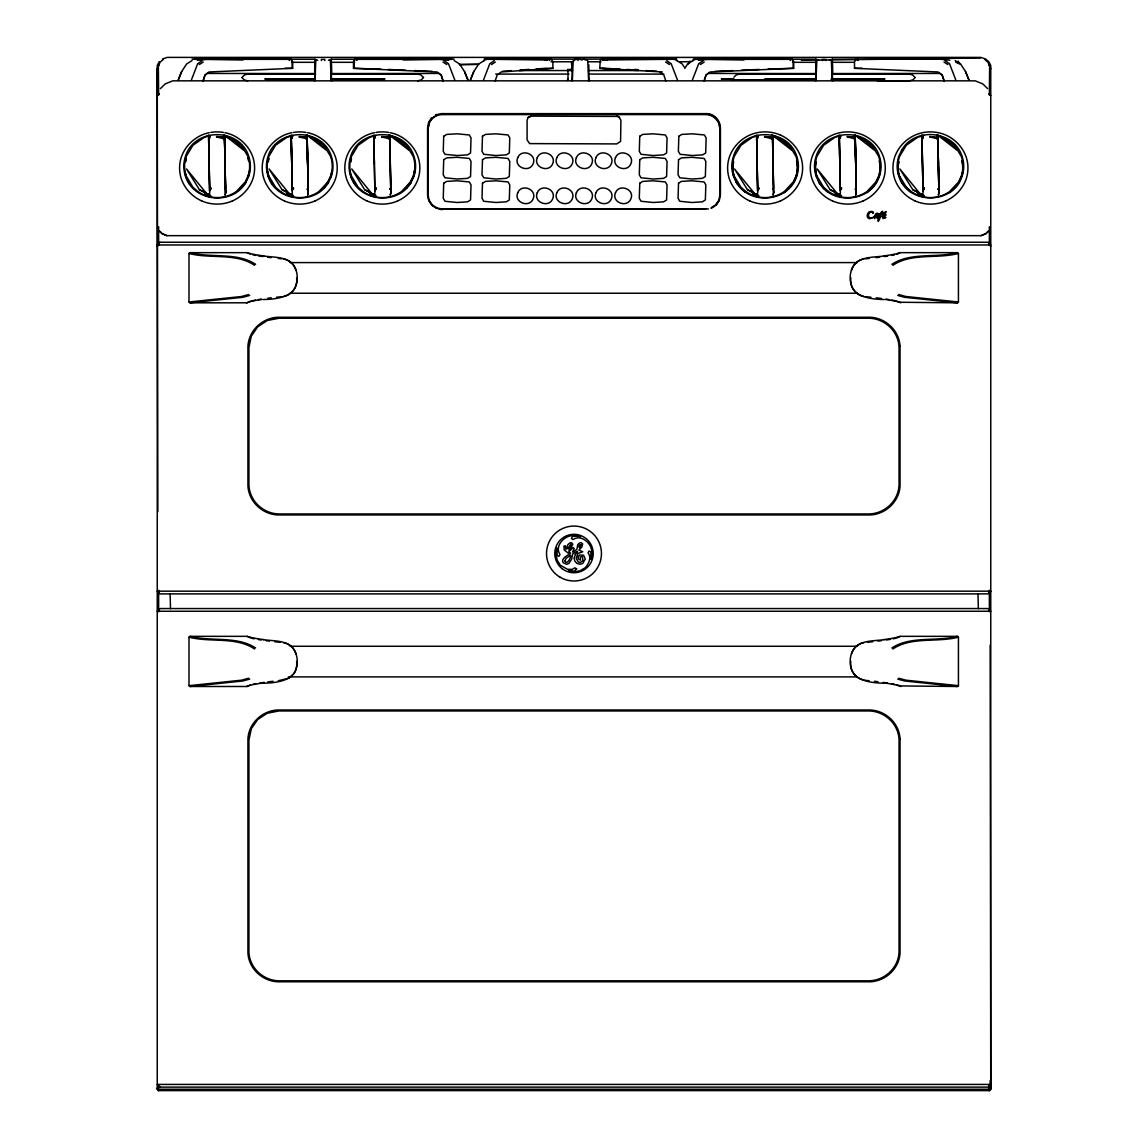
<?xml version="1.0" encoding="UTF-8"?>
<svg xmlns="http://www.w3.org/2000/svg" width="1148" height="1148" viewBox="0 0 1148 1148"><rect width="100%" height="100%" fill="white"/><g stroke="black" fill="none" stroke-linecap="round" stroke-linejoin="round"><path stroke-width="1.5" d="M330.366 60.543L331.227 80.762M831.367 60.543L832.228 80.762M197.37 60.227L207.329 59.179L314.839 59.28L314.681 73.558L207.157 73.443L205.004 75.065L202.952 81.465M698.386 60.227L708.345 59.179L815.855 59.28L815.683 73.558L708.173 73.443L706.02 75.065L704.485 79.858M825.814 60.571L825.828 59.423L822.37 59.423L822.399 60.571M324.798 60.571L324.812 59.423L321.368 59.423L321.383 60.571M578.018 60.571L578.047 59.423L574.588 59.423L574.617 60.571M296.629 277.744C298.652 296.758 277.285 299.327 263.279 299.513M296.629 661.42C298.652 680.434 277.285 683.003 263.279 683.204M185.632 161.954L186.263 158.768M268.245 161.954L268.876 158.768M350.843 161.954L351.489 158.768M733.644 161.954L732.998 165.14A30.967 30.494 0.1 0 0 733.113 171.626M816.3 161.954L815.654 165.14A30.967 30.494 0.1 0 0 815.783 171.626M898.97 161.954L898.324 165.14A30.967 30.494 0.1 0 0 898.439 171.626M162.499 59.007L167.249 57.4L980.751 57.4L985.501 58.993L988.787 61.676L990.753 65.522L990.753 1089.251L989.361 1090.6L158.639 1090.6L157.62 1089.294L158.639 1084.544M428.132 128.433L429.252 123.051A14.192 14.034 -0.1 0 1 442.31 114.599L705.69 114.599A14.192 14.034 0.4 0 1 718.748 123.051L719.868 128.433M718.748 201.029L719.868 194.988M354.589 60.342L354.861 59.352L451.896 59.337M855.59 60.342L855.863 59.352L858.589 59.352L857.685 60.457M203.038 81.02L204.961 75.151L209.051 71.98L292.697 68.306L292.697 61.92L291.334 59.352L194.285 59.337M495.161 81.02L497.084 75.151L501.174 71.98L552.877 68.306L552.877 61.92L551.499 59.352L486.408 59.337L483.552 60.801M704.04 81.02L705.977 75.151L710.067 71.98L793.713 68.306L793.713 61.92L792.335 59.352L695.301 59.337L692.445 60.801M191.443 79.858L197.671 63.728L202.062 60.686M483.552 79.858L489.794 63.728L494.185 60.686M692.445 79.858L698.687 63.728L703.078 60.686M354.861 59.352L353.484 61.92L353.484 68.306L437.13 71.98L441.219 75.151L443.142 81.02M178.428 79.829L181.657 71.52M470.551 79.829L473.78 71.52M159.213 63.972L157.247 68.866L157.85 511.807M178.256 79.7L181.771 71.377L186.65 63.958L192.075 60.571M470.379 79.7L473.894 71.377L478.773 63.958L484.183 60.571M293.917 673.79C300.589 663.2 297.375 645.276 283.556 642.665M247.279 178.414L245.299 182.905L238.971 190.424M329.892 178.414L324.052 188.215M412.505 178.414L406.665 188.215M793.311 182.905L795.951 176.921A30.853 30.379 0.2 0 0 797.042 172.171M875.981 182.905L878.622 176.921A30.853 30.379 0.2 0 0 879.712 172.171M958.652 182.905L961.278 176.921A30.853 30.379 0.2 0 0 962.383 172.171M313.978 80.575L314.753 78.853M567.198 80.575L567.987 78.853M571.36 80.575L572.149 78.853M814.98 80.575L815.769 78.853M245.285 183.666L248.743 176.161A31.814 31.34 -0.7 0 0 248.757 156.358C240.061 127.457 194.141 127.442 185.459 156.358A31.814 31.34 -0.6 0 0 185.459 176.161C193.424 202.091 232.8 205.836 245.916 182.274M327.898 183.666L331.356 176.161A31.814 31.34 -0.7 0 0 331.37 156.358C322.674 127.457 276.754 127.442 268.072 156.358A31.814 31.34 -0.6 0 0 268.072 176.161C276.037 202.091 315.413 205.836 328.529 182.274M410.496 183.666L413.969 176.161A31.814 31.34 -0.7 0 0 413.969 156.358C405.287 127.457 359.367 127.442 350.685 156.358A31.814 31.34 -0.6 0 0 350.685 176.161C358.635 202.091 398.026 205.836 411.142 182.274M851.443 270.268C855.676 255.918 872.423 257.74 884.161 255.961M851.443 653.944C855.676 639.594 872.423 641.416 884.161 639.637M159.213 61.676L157.247 65.536L157.247 1089.251L158.639 1090.6L158.639 1089.251M989.361 1090.6L990.38 1089.294L989.361 1084.544L989.361 1090.6L990.753 1087.988L990.15 645.133M210.672 188.631L211.089 187.856C208.649 189.994 211.878 188.502 209.984 189.104L210.687 189.477L210.371 188.401M293.285 188.631L293.701 187.856C291.262 189.994 294.491 188.502 292.596 189.104L293.3 189.477L292.984 188.401M375.898 188.631L376.314 187.856C373.875 189.994 377.104 188.502 375.209 189.104L375.913 189.477L375.597 188.401M758.685 188.631L759.101 187.856C756.661 189.994 759.89 188.502 757.996 189.104L758.699 189.477L758.383 188.401M841.355 188.631L841.757 187.856C839.332 189.994 842.56 188.502 840.666 189.104L841.355 189.477L841.054 188.401M924.011 188.631L924.427 187.856C922.002 189.994 925.216 188.502 923.322 189.104L924.025 189.477L923.724 188.401M158.151 95.169L158.941 93.806L157.247 95.456M688.384 63.915L690.091 61.102M314.954 80.762L315.815 60.543M572.35 80.762L573.211 60.543M815.97 80.762L816.831 60.543M431.548 117.857L428.663 122.248L427.587 127.615L427.587 194.973C427.745 202.981 434.604 208.95 442.31 209.654M684.739 68.406L687.666 63.958L693.076 60.571M716.452 204.746L719.337 200.355L720.413 194.973L720.413 127.615C720.183 120.497 714.558 114.011 707.268 113.638L441.349 113.638L435.551 114.857M528.31 117.297L527.09 120.167L527.09 139.869L529.63 143.6L616.749 143.916L620.58 141.434L620.91 120.167L618.37 116.436L531.251 116.12L528.31 117.297L531.251 116.12M718.748 200.369L715.706 204.76L711.2 207.731M717.73 202.493L715.706 205.435L711.2 208.391M791.388 185.56L784.515 192.649M874.044 185.56L867.185 192.649M956.715 185.56L949.855 192.649M575.765 553.508L574.086 558.186L574.804 561.056L576.784 563.338L579.998 564.228L582.768 563.41L585.265 559.019L583.586 555.23L579.826 555.001A3.071 3.071 0 0 0 578.405 558.933L580.486 560.152L580.257 556.938L582.366 556.593L582.969 560.597L580.328 562.463L578.305 562.018L576.181 558.287L577.918 553.465L582.754 551.786L578.908 550.064L581.878 546.993L582.639 543.908L581.204 542.688L579.41 543.018L577.731 544.74L576.856 549.375L572.508 552.131L574.144 548.5L572.995 547.496C565.218 555.976 570.326 549.347 572.78 544.224L571.718 542.817L569.896 542.889L567.815 544.697L565.964 549.375L565.246 545.745L563.984 546.118L564.185 549.892L567.887 552.906C576.942 551.815 558.703 557.383 563.424 562.879L566.567 564.285L568.834 563.453L571.69 559.133L572.608 554.025C574.89 552.245 580.443 549.332 575.865 553.365M855.863 59.352L854.499 61.92L854.499 68.306L938.146 71.98L942.235 75.151L944.158 81.02M224.219 137.975L223.128 138.922L223.099 136.956L216.542 136.569L223.817 137.502L216.542 137.086L223.831 138.477L223.53 137.502M306.832 137.975L305.741 138.922L305.712 136.956L299.154 136.569L306.43 137.502L299.154 137.086L306.444 138.477L306.143 137.502M389.445 137.975L388.354 138.922L388.325 136.956L381.767 136.569L389.043 137.502L381.767 137.086L389.057 138.477L388.741 137.502M772.245 137.975L771.14 138.922L771.112 136.956L764.554 136.569L771.829 137.502L764.554 137.086L771.843 138.477L771.542 137.502M854.901 137.975L853.796 138.922L853.782 136.956L847.224 136.569L854.485 137.502L847.224 137.086L854.514 138.477L854.198 137.502M937.572 137.975L929.88 136.569L937.155 137.502L936.467 138.922L936.438 136.956M356.684 60.457L357.573 59.352M602.958 60.457L603.848 59.352L607.263 60.414M990.753 1089.237L157.247 1089.237L159.873 1086.596M423.612 77.476L421.115 79.944L417.714 80.848M160.39 88.611L165.212 83.904L172.803 80.834L975.197 80.834L982.788 83.904L987.61 88.611M242.257 77.174L244.553 74.936L247.767 74.089L315.729 74.089M157.247 246.375L159.098 244.567M733.916 77.174L736.212 74.936L739.427 74.089L816.314 74.089M915.186 77.59L912.76 79.944L909.374 80.848L877.416 80.776L902.414 80.934M989.361 1089.251L990.753 1087.988M163.045 59.596L159.959 62.351L158.352 66.412L158.639 95.169M292.654 674.895L288.894 678.224L278.275 680.735M250.407 301.264L247.15 302.814L189.937 302.814L189.004 301.996L189.004 253.478L189.937 252.66L247.15 252.66L250.407 254.21M250.407 684.94L247.15 686.49L189.937 686.49L189.004 685.672L189.004 637.154L189.937 636.336L247.15 636.336L250.407 637.886M899.702 302.254L957.504 302.814L958.437 301.996L958.437 253.478L957.504 252.66L900.29 252.66L897.033 254.21M899.702 685.93L957.504 686.49L958.437 685.672L958.437 637.154L957.504 636.336L900.29 636.336L897.033 637.886M318.843 191.601L327.898 181.915L330.653 175.931A31.125 30.652 0.2 0 0 330.653 156.573L323.894 145.294L312.945 137.645A33.22 32.704 0 0 0 306.473 135.636M157.247 95.169L158.941 93.806M892.871 265.317C911.641 252.603 937.041 259.104 958.437 253.478M892.871 648.993C911.641 636.279 937.041 642.78 958.437 637.154M891.867 264.284C910.809 251.929 936.079 258.228 957.504 252.66M891.867 647.96C910.809 635.605 936.079 641.904 957.504 636.336M436.8 115.03L432.294 117.986L429.252 122.377L428.132 127.758L428.132 195.648M199.322 64.546L203.21 62.049M491.444 64.546L495.319 62.049M700.337 64.546L704.212 62.049M567.987 70.559L570.298 69.124M232.355 200.986C241.769 196.796 249.331 188.889 252.775 179.16A35.875 35.33 -0.6 0 0 252.775 156.846C249.331 147.102 241.769 139.195 232.355 135.005A38.257 37.669 0 0 0 224.908 132.68M314.968 200.986C324.382 196.796 331.944 188.889 335.388 179.16A35.875 35.33 -0.6 0 0 335.388 156.846C331.93 147.102 324.382 139.195 314.968 135.005A38.257 37.669 0 0 0 307.506 132.68M397.581 200.986C406.995 196.796 414.543 188.889 418.001 179.16A35.875 35.33 -0.6 0 0 418.001 156.846C414.543 147.102 406.995 139.195 397.581 135.005A38.257 37.669 0 0 0 390.119 132.68M751.883 137.645L740.934 145.294L734.175 156.573A31.125 30.652 0.1 0 0 734.175 175.931L740.934 187.21L745.999 191.601A33.034 32.546 0.2 0 0 784.242 191.601L793.297 181.915L796.052 175.931A31.125 30.652 0.2 0 0 796.052 156.573L789.293 145.294L778.344 137.645M834.553 137.645L823.604 145.294L816.845 156.573A31.125 30.652 0.1 0 0 816.845 175.931L823.604 187.21L828.655 191.601A33.034 32.546 0.2 0 0 866.912 191.601L875.953 181.915L878.722 175.931A31.125 30.652 0.2 0 0 878.722 156.573L871.963 145.294L861.014 137.645M780.367 200.986C789.781 196.796 797.343 188.889 800.787 179.16A35.875 35.33 -0.6 0 0 800.787 156.846C797.343 147.102 789.781 139.195 780.367 135.005M917.209 137.645L906.274 145.294L899.501 156.573A31.125 30.652 0.1 0 0 899.501 175.931L906.274 187.21L911.325 191.601A33.034 32.546 0.2 0 0 949.568 191.601L958.623 181.915L961.393 175.931A31.125 30.652 0.2 0 0 961.378 156.573L954.619 145.294L943.685 137.645M863.038 200.986C872.451 196.796 879.999 188.889 883.458 179.16A35.875 35.33 -0.6 0 0 883.458 156.846C879.999 147.102 872.451 139.195 863.038 135.005A38.257 37.669 0 0 0 832.53 135.019C823.116 139.195 815.568 147.102 812.11 156.846A35.875 35.33 0 0 0 812.11 179.16C815.568 188.889 823.116 196.796 832.53 200.986M945.708 200.986C955.107 196.796 962.67 188.889 966.114 179.16A35.875 35.33 -0.6 0 0 966.114 156.846C962.67 147.102 955.107 139.195 945.708 135.005A38.257 37.669 0 0 0 915.2 135.019C905.772 139.195 898.224 147.102 894.78 156.846A35.875 35.33 0 0 0 894.78 179.16C898.224 188.889 905.786 196.796 915.186 200.986M981.023 235.656L985.816 233.704L988.744 230.863L985.773 233.747L981.023 235.656L166.977 235.656L162.227 233.747L159.256 230.863L162.227 233.747L166.977 235.656M283.556 296.5C301.838 293.199 301.838 262.275 283.556 258.989M863.884 258.989C845.602 262.275 845.602 293.199 863.884 296.5M863.884 642.665C846.263 645.75 845.373 675.383 862.55 679.688M328.428 60.27L331.341 59.28L438.852 59.179L448.811 60.227M829.43 60.27L832.357 59.28L939.868 59.179L949.827 60.227M545.372 60.414L548.787 59.352L549.677 60.457M248.599 294.562L241.611 296.5L189.004 301.996M248.599 678.238L241.611 680.176L189.004 685.672M249.704 295.423L242.716 297.318L189.937 302.814M249.704 679.099L242.716 680.994L189.937 686.49M251.599 300.905L255.602 300.073M891.838 255.401L894.507 254.856M252.933 684.308L255.602 683.749M893.173 638.805L895.842 638.259M708.445 208.936L439.555 208.936M258.386 299.585L261.299 299.14M884.678 256.549L887.591 256.119M259.85 683.046L264.212 682.386M886.141 640.01L890.504 639.35M267.728 298.265L271.244 297.82M876.197 257.654L879.712 257.209M267.728 681.941L272.994 681.281M877.962 641.115L881.463 640.67M865.649 258.802L869.165 258.429M867.4 642.292L872.681 641.732M276.51 297.232L281.791 296.686M502.523 71.248L511.377 70.631M520.231 70.014L529.07 69.411M536.159 68.923L552.877 68.306M403.192 59.911L454.12 59.136M602.212 59.911L676.775 59.136L484.183 59.136L547.338 59.911M207.314 194.442L209.424 194.672L208.19 193.854L208.577 195.203L210.816 195.605L204.774 193.352L205.062 192.649L199.422 189.65L186.507 168.957L207.802 195.074L204.617 193.754L207.802 195.074M289.927 194.442L292.037 194.672L290.803 193.854L291.19 195.203L293.429 195.605L287.387 193.352L287.674 192.649L282.035 189.65L269.12 168.957L290.415 195.074L287.23 193.754L290.415 195.074M372.54 194.442L374.65 194.672L373.416 193.854L373.803 195.203L376.027 195.605L370 193.352L370.287 192.649L364.648 189.65L351.733 168.957L373.028 195.074L369.843 193.754L373.028 195.074M755.327 194.442L757.45 194.672L756.202 193.854L756.589 195.203L758.828 195.605L752.787 193.352L753.074 192.649L747.434 189.65L734.519 168.957L755.815 195.074L752.643 193.754L755.815 195.074M837.997 194.442L840.106 194.672L838.872 193.854L839.26 195.203L841.484 195.605L835.457 193.352L835.744 192.649L830.104 189.65L817.189 168.957L838.471 195.074L835.299 193.754L838.471 195.074M920.653 194.442L922.777 194.672L921.528 193.854L921.93 195.203L924.154 195.605L918.113 193.352L918.4 192.649L912.76 189.65L899.845 168.957L921.141 195.074L917.97 193.754L921.141 195.074M714.974 71.363L732.697 70.602M741.551 70.215L759.273 69.454M768.127 69.067L793.713 68.306M536.532 68.837L547.079 68.406M459.659 64.532L477.482 64.259M459.286 64.618L478.716 64.374M679.573 61.82L690.321 61.691M801.333 60.284L980.363 58.003M551.083 61.791L572.465 61.791M588.508 61.791L600.978 61.791M331.341 59.28L331.385 62.322L354.675 62.308M832.357 59.28L832.4 62.322L853.897 62.308M284.833 68.306L292.697 68.306M353.484 68.306L380.835 69.153M677.406 60.801L674.565 59.337L601.136 59.352L600.289 60.457L599.758 68.306L619.92 69.038M854.499 68.306L862.363 68.306M519.212 70.559L572.493 70.559M588.479 70.559L638.202 70.559M599.758 68.306L662.425 71.98M331.815 74.089L417.657 74.089L420.871 74.936L423.167 77.174M495.692 74.089L569.006 74.089M588.68 74.089L663.774 74.089M832.415 74.089L909.302 74.089L912.531 74.936L914.827 77.174M264.801 78.853L315.241 78.853M331.327 78.853L384.982 78.853M764.769 78.853L815.224 78.853M831.295 78.853L884.95 78.853M265.389 79.399L315.341 79.399M331.255 79.399L384.393 79.399M765.357 79.399L816.242 79.399M831.224 79.399L884.362 79.399M705.69 208.807L442.31 208.807A14.192 14.034 0.1 0 1 429.252 200.369M290.114 262.591L857.413 262.591M290.114 293.228L857.413 293.228M290.114 646.267L857.413 646.267M288.32 676.904L857.413 676.904M792.507 62.308L815.812 62.322M291.506 62.308L314.796 62.322M877.531 80.891L891.752 80.934M772.604 80.044L735.265 79.786L772.633 80.145M693.076 59.136L744.004 59.911M192.075 59.136L242.989 59.911M602.47 68.406L618.499 68.937M634.543 69.483L638.101 69.597M730.286 79.083L733.902 79.427L721.317 78.954L733.601 79.126L735.438 79.987M724.029 78.997L733.902 79.427M387.924 69.454L405.646 70.215M414.5 70.602L432.222 71.363M626.937 69.454L637.47 70.085M646.238 70.616L656.771 71.248M865.649 296.686L870.93 297.232M278.275 258.429L281.791 258.802M863.884 680.176L869.165 680.735M274.759 641.732L280.04 642.292M876.197 297.82L881.463 298.48M884.161 299.513C870.155 299.327 848.788 296.758 850.812 277.744M263.279 255.961C275.018 257.74 291.764 255.918 295.997 270.268M267.728 257.209L271.244 257.654M874.446 681.281L877.962 681.725M884.161 683.204C870.155 683.003 848.788 680.434 850.812 661.42M263.279 639.637C275.018 641.416 291.764 639.594 295.997 653.944M265.977 640.67L269.479 641.115M958.437 301.996L905.829 296.5L898.841 294.562M957.504 302.814L904.724 297.318L897.736 295.423M189.937 252.66C211.361 258.228 236.632 251.929 255.573 264.284M189.004 253.478C210.4 259.104 235.799 252.603 254.555 265.317M958.437 685.672L905.829 680.176L898.841 678.238M957.504 686.49L904.724 680.994L897.736 679.099M189.937 636.336C211.361 641.904 236.632 635.605 255.573 647.96M189.004 637.154C210.4 642.78 235.799 636.279 254.555 648.993M886.141 299.14L889.054 299.585M258.386 255.904L262.763 256.549M883.228 682.386L887.591 683.046M258.386 639.58L261.299 640.01M929.894 137.086L937.184 138.477L936.868 137.502M705.69 113.939C713.181 114.068 719.696 120.196 719.868 127.758L719.868 195.648M891.838 300.073L895.842 300.905M252.933 254.856L255.602 255.401M891.838 683.749L894.507 684.308M251.599 638.259L254.268 638.805M990.121 95.011L989.059 93.806L990.753 95.456M247.71 80.848L244.309 79.944L241.898 77.59M937.127 134.818L948.133 141.017L956.872 150.058L937.744 135.134M854.471 134.818L865.463 141.017L874.202 150.058L855.073 135.134M771.8 134.818L782.793 141.017L791.546 150.058L772.417 135.134M389.014 134.818L400.006 141.017L408.745 150.058L389.617 135.134M306.401 134.818L317.393 141.017L326.132 150.058L307.004 135.134M223.788 134.818L234.78 141.017L243.519 150.058L224.391 135.134M897.033 301.264L899.429 301.996M897.033 684.94L899.429 685.672M583.27 59.136L587.747 60.543L588.608 80.762M579.094 59.136L582.093 60.069M815.855 59.28L818.768 60.27M314.839 59.28L317.752 60.27M616.749 116.12L619.69 117.297M942.494 138.018L940.571 137.071L948.133 141.017M859.823 138.018L857.9 137.071L865.463 141.017M777.167 138.018L775.244 137.071L782.793 141.017M394.367 138.018L392.444 137.071L400.006 141.017M311.754 138.018L309.845 137.071L317.393 141.017M229.155 138.018L227.232 137.071L234.78 141.017M912.76 189.65L920.323 193.596M830.104 189.65L837.667 193.596M747.434 189.65L754.997 193.596M364.648 189.65L372.21 193.596M282.035 189.65L289.597 193.596M199.422 189.65L206.984 193.596M955.739 62.107L958.781 63.714M749.859 200.986C740.46 196.796 732.898 188.889 729.439 179.16A35.875 35.33 0 0 1 729.454 156.846C732.898 147.102 740.446 139.195 749.859 135.005A38.257 37.669 0 0 1 780.367 135.019M367.073 200.986C357.659 196.796 350.111 188.889 346.653 179.16A35.875 35.33 0 0 1 346.653 156.846C350.111 147.102 357.659 139.195 367.073 135.005A38.257 37.669 0 0 1 374.535 132.68M284.46 200.986C275.046 196.796 267.498 188.889 264.04 179.16A35.875 35.33 0 0 1 264.04 156.846C267.498 147.102 275.046 139.195 284.46 135.005A38.257 37.669 0 0 1 291.922 132.68M201.847 200.986C192.434 196.796 184.885 188.889 181.427 179.16A35.875 35.33 0 0 1 181.427 156.846C184.885 147.102 192.434 139.195 201.847 135.005A38.257 37.669 0 0 1 209.309 132.68M955.122 60.571L960.546 63.958L965.425 71.377L968.941 79.7M676.775 60.571L682.199 63.958L684.151 66.928M454.12 60.571L459.53 63.958L464.409 71.377L467.925 79.7M943.986 62.049L947.875 64.546M665.639 62.049L669.528 64.546M442.985 62.049L446.859 64.546M436.8 208.391L432.294 205.435L430.27 202.493M945.134 60.686L949.525 63.728L955.753 79.858M666.787 60.686L671.178 63.728L677.406 79.858M444.132 60.686L448.509 63.728L454.751 79.858M659.784 71.98L663.888 75.151L665.811 81.02M910.68 192.218L902.816 183.838A30.967 30.494 0.1 0 1 900.549 179.475M825.469 190.08L828.024 192.218M742.813 190.08L745.353 192.218M280.6 191.601L275.534 187.21L268.776 175.931A31.125 30.652 0.1 0 1 268.776 156.573L275.534 145.294L286.483 137.645A33.22 32.704 0 0 1 292.955 135.636M984.955 59.581L988.041 62.336L989.648 66.412L989.361 95.169M988.902 244.567L990.753 246.375M789.623 59.352L790.513 60.457M288.607 59.352L289.497 60.457M824.207 189.018L820.146 183.838A30.967 30.494 0.1 0 1 817.878 179.475M740.517 187.727L737.475 183.838A30.967 30.494 0.1 0 1 735.222 179.475M818.969 182.274C832.085 205.836 871.476 202.091 879.425 176.161A31.814 31.34 -0.7 0 0 879.425 156.358C870.744 127.457 824.824 127.442 816.142 156.358A31.814 31.34 -0.6 0 0 816.128 176.161L819.615 183.666M736.299 182.274C749.414 205.836 788.805 202.091 796.769 176.161A31.814 31.34 -0.7 0 0 796.769 156.358C788.073 127.457 742.153 127.442 733.472 156.358A31.814 31.34 -0.6 0 0 733.472 176.161L736.944 183.666M157.663 1089.309L158.639 1090.6L157.247 1087.988M958.121 61.102L959.828 63.915M832.444 78.853L833.233 80.575M588.824 78.853L589.613 80.575M331.428 78.853L332.217 80.575M988.787 63.972L990.753 68.866M464.524 71.52L467.753 79.829M965.54 71.52L968.769 79.829M944.244 81.465L942.192 75.065L940.04 73.443L832.53 73.558L832.4 62.322M572.149 70.559L571.46 62.322M443.228 81.465L441.176 75.065L439.024 73.443L331.514 73.558L331.385 62.322M792.335 59.352L792.608 60.342M291.334 59.352L291.606 60.342M428.132 194.988L429.252 201.029M977.981 593.674L978.354 608.77M990.164 1080.555L990.38 1089.294M170.134 593.674L170.492 608.77M937.859 138.578L938.935 188.444M921.959 138.779L923.021 191.027L921.973 136.239L923.021 193.352M855.734 163.375L855.203 138.578L856.279 188.444M839.288 138.779L839.834 164.006M773.609 188.444L772.547 137.057L773.594 193.137L773.594 190.812M756.632 138.779L757.68 191.027L756.647 136.239L757.694 193.352M390.822 188.444L389.76 137.057L390.808 193.137L390.794 190.812M373.832 138.779L374.377 164.006M307.664 163.375L307.133 138.578L308.209 188.444M291.233 138.779L291.764 164.006L291.233 136.239L292.295 193.352M224.52 138.578L225.596 188.444M208.62 138.779L209.668 191.027L208.62 136.239L209.682 193.352M938.404 163.805L937.873 137.057L938.92 193.137L938.92 190.812M855.734 163.805L855.217 137.057L856.265 193.137L856.25 190.812M840.35 191.027L839.303 136.239L840.35 193.352M374.894 191.027L373.846 136.239L374.894 193.352M307.664 163.805L307.147 137.057L308.195 193.137L308.195 190.812M291.233 136.239L292.281 191.027M225.065 163.805L224.534 137.057L225.582 193.137L225.582 190.812M938.92 193.137L937.873 136.024L938.92 193.553M855.217 136.024L856.265 193.553M772.547 136.024L773.594 193.553M389.76 136.024L390.808 193.553M307.147 136.024L308.195 193.553M225.582 193.137L224.534 136.024L225.582 193.553M989.361 226.759L989.361 244.668M989.361 590.287L989.361 611.784M832.444 64.805L832.444 80.087M815.769 64.805L815.769 80.087M793.182 60.457L793.182 68.306M588.824 64.805L588.824 80.087M572.149 64.805L572.149 80.087M567.987 69.138L567.987 80.087M354.014 60.457L354.014 68.306M331.428 64.805L331.428 80.087M314.753 64.805L314.753 80.087M292.166 60.457L292.166 68.306M158.639 226.773L158.639 244.682M158.639 590.287L158.639 611.784M575.306 554.355A12.312 1.076 -52.9 0 1 575.579 553.996M249.03 172.171A30.853 30.379 0.2 0 1 247.939 176.921M247.595 157.735A30.853 30.379 0.2 0 1 248.528 160.863M249.46 171.267A31.125 30.652 -0.4 0 1 248.04 177.682M232.355 200.986A38.3 37.726 0.1 0 1 201.847 200.986M210.845 132.407A38.257 37.669 0 0 1 223.358 132.407M210.342 135.636A33.22 32.704 0 0 0 203.885 137.645L192.921 145.294L186.163 156.573A31.125 30.652 0.1 0 0 186.163 175.931L192.921 187.21L197.987 191.601A33.034 32.531 0.1 0 0 217.101 197.571A33.034 32.546 0.2 0 0 236.23 191.601L245.285 181.915L248.04 175.931A31.125 30.652 0.2 0 0 248.04 156.573L241.281 145.294L230.332 137.645A33.22 32.704 0 0 0 223.86 135.636M189.463 183.838A30.967 30.494 0.1 0 1 185.101 171.626M186.163 177.682A31.125 30.652 -0.3 0 1 184.756 171.267M185.287 161.481A31.125 30.652 -0.3 0 1 186.163 158.324M414.442 170.55A30.853 30.379 0.2 0 1 413.165 176.921M414.686 171.267A31.125 30.652 -0.4 0 1 413.266 177.682M397.581 200.986A38.3 37.726 0.1 0 1 367.073 200.986M376.07 132.407A38.257 37.669 0 0 1 388.584 132.407M375.568 135.636A33.22 32.704 0 0 0 369.096 137.645L358.147 145.294L351.388 156.573A31.125 30.652 0.1 0 0 351.388 175.931L358.147 187.21L363.213 191.601A33.034 32.546 0.2 0 0 401.456 191.601L410.496 181.915L413.266 175.931A31.125 30.652 0.2 0 0 413.266 156.573L406.507 145.294L395.558 137.645A33.22 32.704 0 0 0 389.086 135.636M354.689 183.838A30.967 30.494 0.1 0 1 351.833 177.954M351.388 177.682A31.125 30.652 -0.3 0 1 349.968 171.267M350.513 161.481A31.125 30.652 -0.3 0 1 351.388 158.324M796.54 160.863A30.853 30.379 0.2 0 1 797.243 170.55M797.243 172.889A31.125 30.652 -0.4 0 1 796.54 176.103M796.942 161.481A31.125 30.652 -0.4 0 1 797.473 171.267M780.367 200.986A38.3 37.726 0.1 0 1 749.859 200.986M753.461 137.028A33.22 32.704 0 0 1 758.354 135.636M771.886 135.636A33.22 32.704 0 0 1 776.78 137.028M734.634 177.954A30.967 30.494 0.1 0 1 733.371 173.233M733.687 176.118A31.125 30.652 -0.3 0 1 732.984 172.889M732.768 171.267A31.125 30.652 -0.3 0 1 733.299 161.481M331.829 170.55A30.853 30.379 0.2 0 1 330.552 176.921M332.073 171.267A31.125 30.652 -0.4 0 1 330.653 177.682M318.843 191.601A33.034 32.546 0.2 0 1 280.657 191.587M314.968 200.986A38.3 37.726 0.1 0 1 284.46 200.986M293.458 132.407A38.257 37.669 0 0 1 305.971 132.407M272.076 183.838A30.967 30.494 0.1 0 1 267.714 171.626M268.776 177.682A31.125 30.652 -0.3 0 1 267.355 171.267M267.9 161.481A31.125 30.652 -0.3 0 1 268.776 158.324M961.866 160.863A30.853 30.379 0.2 0 1 962.569 170.55M962.584 172.889A31.125 30.652 -0.4 0 1 961.866 176.103M962.268 161.481A31.125 30.652 -0.4 0 1 962.799 171.267M945.708 200.986A38.3 37.726 0.1 0 1 915.186 200.986M918.787 137.028A33.22 32.704 0 0 1 923.681 135.636M937.213 135.636A33.22 32.704 0 0 1 942.106 137.028M899.96 177.954A30.967 30.494 0.1 0 1 898.697 173.233M899.028 176.118A31.125 30.652 -0.3 0 1 898.31 172.889M898.095 171.267A31.125 30.652 -0.3 0 1 898.626 161.481M246.648 302.814A134.158 10.533 0.1 0 1 262.017 299.456M263.782 255.932A134.158 10.375 0.1 0 1 247.365 252.66M900.075 252.66A134.072 10.361 -0.1 0 1 883.659 255.932M885.424 299.456A134.072 10.533 -0.1 0 1 900.793 302.814M879.196 160.863A30.853 30.379 0.2 0 1 879.899 170.55M879.913 172.889A31.125 30.652 -0.4 0 1 879.196 176.103M879.598 161.481A31.125 30.652 -0.4 0 1 880.129 171.267M863.038 200.986A38.3 37.726 0.1 0 1 832.53 200.986M836.131 137.028A33.22 32.704 0 0 1 841.025 135.636M854.543 135.636A33.22 32.704 0 0 1 859.436 137.028M817.29 177.954A30.967 30.494 0.1 0 1 816.027 173.233M816.357 176.118A31.125 30.652 -0.3 0 1 815.654 172.889M815.424 171.267A31.125 30.652 -0.3 0 1 815.955 161.481M246.648 686.49A134.158 10.533 0.1 0 1 262.017 683.132M263.782 639.623A134.158 10.375 0.1 0 1 247.365 636.336M900.075 636.336A134.072 10.361 -0.1 0 1 883.659 639.623M885.424 683.132A134.072 10.533 -0.1 0 1 900.793 686.49M900.046 738.81L900.046 953.027C899.185 968.668 885.653 981.124 870.198 981.784L277.773 981.784C262.318 981.124 248.786 968.668 247.939 953.027L247.925 738.81C248.772 723.183 262.261 710.669 277.716 709.995L870.27 709.995C885.725 710.669 899.214 723.183 900.046 738.81M900.046 346.28L900.046 485.977C899.2 501.647 885.725 514.275 870.198 514.95L277.773 514.95C262.246 514.275 248.772 501.647 247.939 485.977L247.925 346.28C248.757 330.624 262.174 317.953 277.716 317.264L870.27 317.264C885.797 317.953 899.228 330.624 900.046 346.28M564.902 560.798C566.237 565.821 571.403 557.899 570.556 555.202L566.151 558.33L564.902 560.798M576.612 568.777L574.115 571.302L568.418 570.9L574.1 571.804L580.156 570.757L585.394 567.6C588.608 563.768 591.909 557.469 588.049 552.906L588.938 551.04L590.89 551.973L590.962 559.334L591.493 558.129A19.143 19.143 0 0 0 590.947 547.496C588.58 541.095 579.711 534.595 573.254 539.517L571.403 538.584L572.335 536.647C576.999 534.796 587.159 538.025 573.928 535.528C564.845 534.868 554.111 545.888 559.98 554.484L559.062 556.292L557.139 555.388L556.924 548.012L556.034 553.752L557.081 559.894L560.224 565.175L567.499 569.308L572.264 569.394L574.761 567.83L576.612 568.777M872.925 213.126C875.537 211.619 868.792 209.998 867.773 213.557A4.535 4.535 0 0 0 867.414 217.001L867.96 217.862C868.749 220.115 874.575 216.886 872.25 217.517A3.315 3.315 0 0 1 870.658 217.933L869.165 217.388C866.683 214.834 871.289 209.61 872.925 213.126M874.934 216.613C876.641 219.885 877.402 209.711 874.934 216.613M873.771 217.044L874.46 218.565L876.929 216.054C877.144 225.252 880.731 205.133 873.771 217.044M882.295 216.57L882.955 218.493L885.926 217.503L883.802 217.833L883.458 216.398C889.714 215.107 882.798 211.261 882.295 216.57M581.06 544.841C578.449 551.801 578.133 543.377 581.06 544.841M886.156 211.734L883.773 213.112L886.156 211.734M885.295 214.518L885.094 215.164A1.593 1.593 0 0 1 884.161 215.924L884.118 214.418L885.295 214.518M879.038 214.016L879.956 214.289C875.422 226.314 879.827 220.717 881.119 214.289L882.568 213.758L881.234 213.758C883.486 210.859 882.984 209.883 880.085 213.672L879.038 214.016M568.131 548.012L568.174 549.117L568.805 548.672A7.663 7.663 0 0 0 570.685 546.319L570.814 544.281L568.131 548.012M251.283 336.149L248.915 347.557L248.915 484.643C249.288 500.657 263.05 513.673 278.921 513.96L869.05 513.96C884.921 513.673 898.683 500.657 899.056 484.643L899.056 347.557C898.683 331.542 884.921 318.527 869.05 318.24L278.921 318.24L267.254 320.536L257.712 326.836L251.283 336.149M251.283 728.75L248.915 740.073L248.915 951.692C249.303 967.678 263.122 980.535 278.921 980.808L869.05 980.808C884.85 980.535 898.669 967.678 899.056 951.692L899.056 740.073C898.669 724.087 884.85 711.243 869.05 710.956L278.921 710.956L267.254 713.252L257.712 719.495L251.283 728.75M517.748 157.62C513.5 167.206 529.228 173.291 533.102 163.848C537.336 154.263 521.608 148.178 517.748 157.62M517.748 192.692C513.5 202.278 529.228 208.362 533.102 198.934C537.336 189.348 521.608 183.25 517.748 192.692M537.293 157.62C533.059 167.206 548.773 173.291 552.647 163.848C556.88 154.263 541.167 148.178 537.293 157.62M537.293 192.692C533.059 202.278 548.773 208.362 552.647 198.934C556.88 189.348 541.167 183.25 537.293 192.692M556.837 157.62C552.604 167.206 568.332 173.291 572.206 163.848C576.439 154.263 560.712 148.178 556.837 157.62M556.837 192.692C552.604 202.278 568.332 208.362 572.206 198.934C576.439 189.348 560.712 183.25 556.837 192.692M576.396 157.62C572.163 167.206 587.876 173.291 591.751 163.848C595.984 154.263 580.271 148.178 576.396 157.62M576.396 192.692C572.163 202.278 587.876 208.362 591.751 198.934C595.984 189.348 580.271 183.25 576.396 192.692M595.941 157.62C591.708 167.206 607.421 173.291 611.296 163.848C615.529 154.263 599.816 148.178 595.941 157.62M595.941 192.692C591.708 202.278 607.421 208.362 611.296 198.934C615.529 189.348 599.816 183.25 595.941 192.692M615.486 157.62C611.253 167.206 626.98 173.291 630.855 163.848C635.088 154.263 619.36 148.178 615.486 157.62M615.486 192.692C611.253 202.278 626.98 208.362 630.855 198.934C635.088 189.348 619.36 183.25 615.486 192.692M443.716 136.239L443.243 151.263L444.965 154.306L457.134 155.525L467.523 154.865L470.551 153.014L471.024 137.975L469.302 134.962L457.134 133.828L446.759 134.402L443.716 136.239M443.716 159.715L443.243 174.754L444.965 177.782L457.134 179.016L467.523 178.356L470.551 176.505L471.024 161.466L469.302 158.438L457.134 157.305L446.759 157.879L443.716 159.715M443.716 183.206L443.243 198.231L444.965 201.273L457.134 202.493L467.523 201.833L470.551 199.982L471.024 184.943L469.302 181.929L457.134 180.796L446.759 181.37L443.716 183.206M482.476 136.239L482.002 151.263L483.724 154.306L495.893 155.525L506.282 154.865L509.31 153.014L509.784 137.975L508.062 134.962L495.893 133.828L485.518 134.402L482.476 136.239M482.476 159.715L482.002 174.754L483.724 177.782L495.893 179.016L506.282 178.356L509.31 176.505L509.784 161.466L508.062 158.438L495.893 157.305L485.518 157.879L482.476 159.715M482.476 183.206L482.002 198.231L483.724 201.273L495.893 202.493L506.282 201.833L509.31 199.982L509.784 184.943L508.062 181.929L495.893 180.796L485.518 181.37L482.476 183.206M639.766 136.239L639.293 151.263L641.014 154.306L653.183 155.525L663.573 154.865L666.601 153.014L667.074 137.975L665.352 134.962L653.183 133.828L642.794 134.402L639.766 136.239M639.766 159.715L639.293 174.754L641.014 177.782L653.183 179.016L663.573 178.356L666.601 176.505L667.074 161.466L665.352 158.438L653.183 157.305L642.794 157.879L639.766 159.715M639.766 183.206L639.293 198.231L641.014 201.273L653.183 202.493L663.573 201.833L666.601 199.982L667.074 184.943L665.352 181.929L653.183 180.796L642.794 181.37L639.766 183.206M678.841 136.239L678.368 151.263L680.075 154.306L692.258 155.525L702.633 154.865L705.676 153.014L706.149 137.975L704.427 134.962L692.258 133.828L681.869 134.402L678.841 136.239M678.525 159.715L678.052 174.754L679.774 177.782L691.943 179.016L702.332 178.356L705.36 176.505L705.833 161.466L704.111 158.438L691.943 157.305L681.553 157.879L678.525 159.715M678.525 183.206L678.052 198.231L679.774 201.273L691.943 202.493L702.332 201.833L705.36 199.982L705.833 184.943L704.111 181.929L691.943 180.796L681.553 181.37L678.525 183.206M225.309 193.883L225.022 194.93L225.309 193.883M307.922 193.883L307.635 194.93L307.922 193.883M390.535 193.883L390.248 194.93L390.535 193.883M773.322 193.883L773.035 194.93L773.322 193.883M855.992 193.883L855.705 194.93L855.992 193.883M938.648 193.883L938.361 194.93L938.648 193.883M210.012 135.564C209.309 139.841 208.807 137.401 209.596 138.377L210.012 135.564M292.611 135.564C291.922 139.841 291.42 137.401 292.209 138.377L292.611 135.564M375.224 135.564C374.535 139.841 374.033 137.401 374.822 138.377L375.224 135.564M758.024 135.564C757.321 139.841 756.833 137.401 757.623 138.377L758.024 135.564M840.68 135.564C839.992 139.841 839.489 137.401 840.279 138.377L840.68 135.564M923.351 135.564C922.662 139.841 922.16 137.401 922.949 138.377L923.351 135.564M225.295 188.43L224.621 189.32L225.295 188.43M307.908 188.43L307.233 189.32L307.908 188.43M390.521 188.43L389.846 189.32L390.521 188.43M773.307 188.43L772.633 189.32L773.307 188.43M855.978 188.43L855.303 189.32L855.978 188.43M938.634 188.43L937.959 189.32L938.634 188.43M901.625 150.245L898.798 156.358A31.814 31.34 -0.6 0 0 898.798 176.161C907.494 205.062 953.414 205.062 962.096 176.161A31.814 31.34 -0.7 0 0 962.096 156.358C954.131 130.427 914.741 126.682 901.625 150.245M208.721 135.349L207.501 135.78L208.721 135.349M291.334 135.349L290.114 135.78L291.334 135.349M373.947 135.349L372.727 135.78L373.947 135.349M756.733 135.349L755.513 135.78L756.733 135.349M839.403 135.349L838.184 135.78L839.403 135.349M922.059 135.349L920.854 135.78L922.059 135.349M160.031 242.242L157.247 244.969L990.753 244.969L987.969 242.242L160.031 242.242M990.753 591.177L987.969 593.889L160.031 593.889L157.247 591.177L990.753 591.177M160.031 608.555L157.247 611.253L990.753 611.253L987.969 608.555L160.031 608.555M990.753 1084.43L987.969 1087.127L160.031 1087.127L157.247 1084.43L990.753 1084.43M560.267 577.315A27.452 27.452 0 0 0 601.452 553.537A27.452 27.452 0 0 0 560.267 529.745A27.452 27.452 0 0 0 560.267 577.315M562.29 568.777A19.229 19.229 0 0 0 593.057 556.034A19.229 19.229 0 0 0 566.638 535.772A19.229 19.229 0 0 0 562.29 568.777"/></g></svg>
